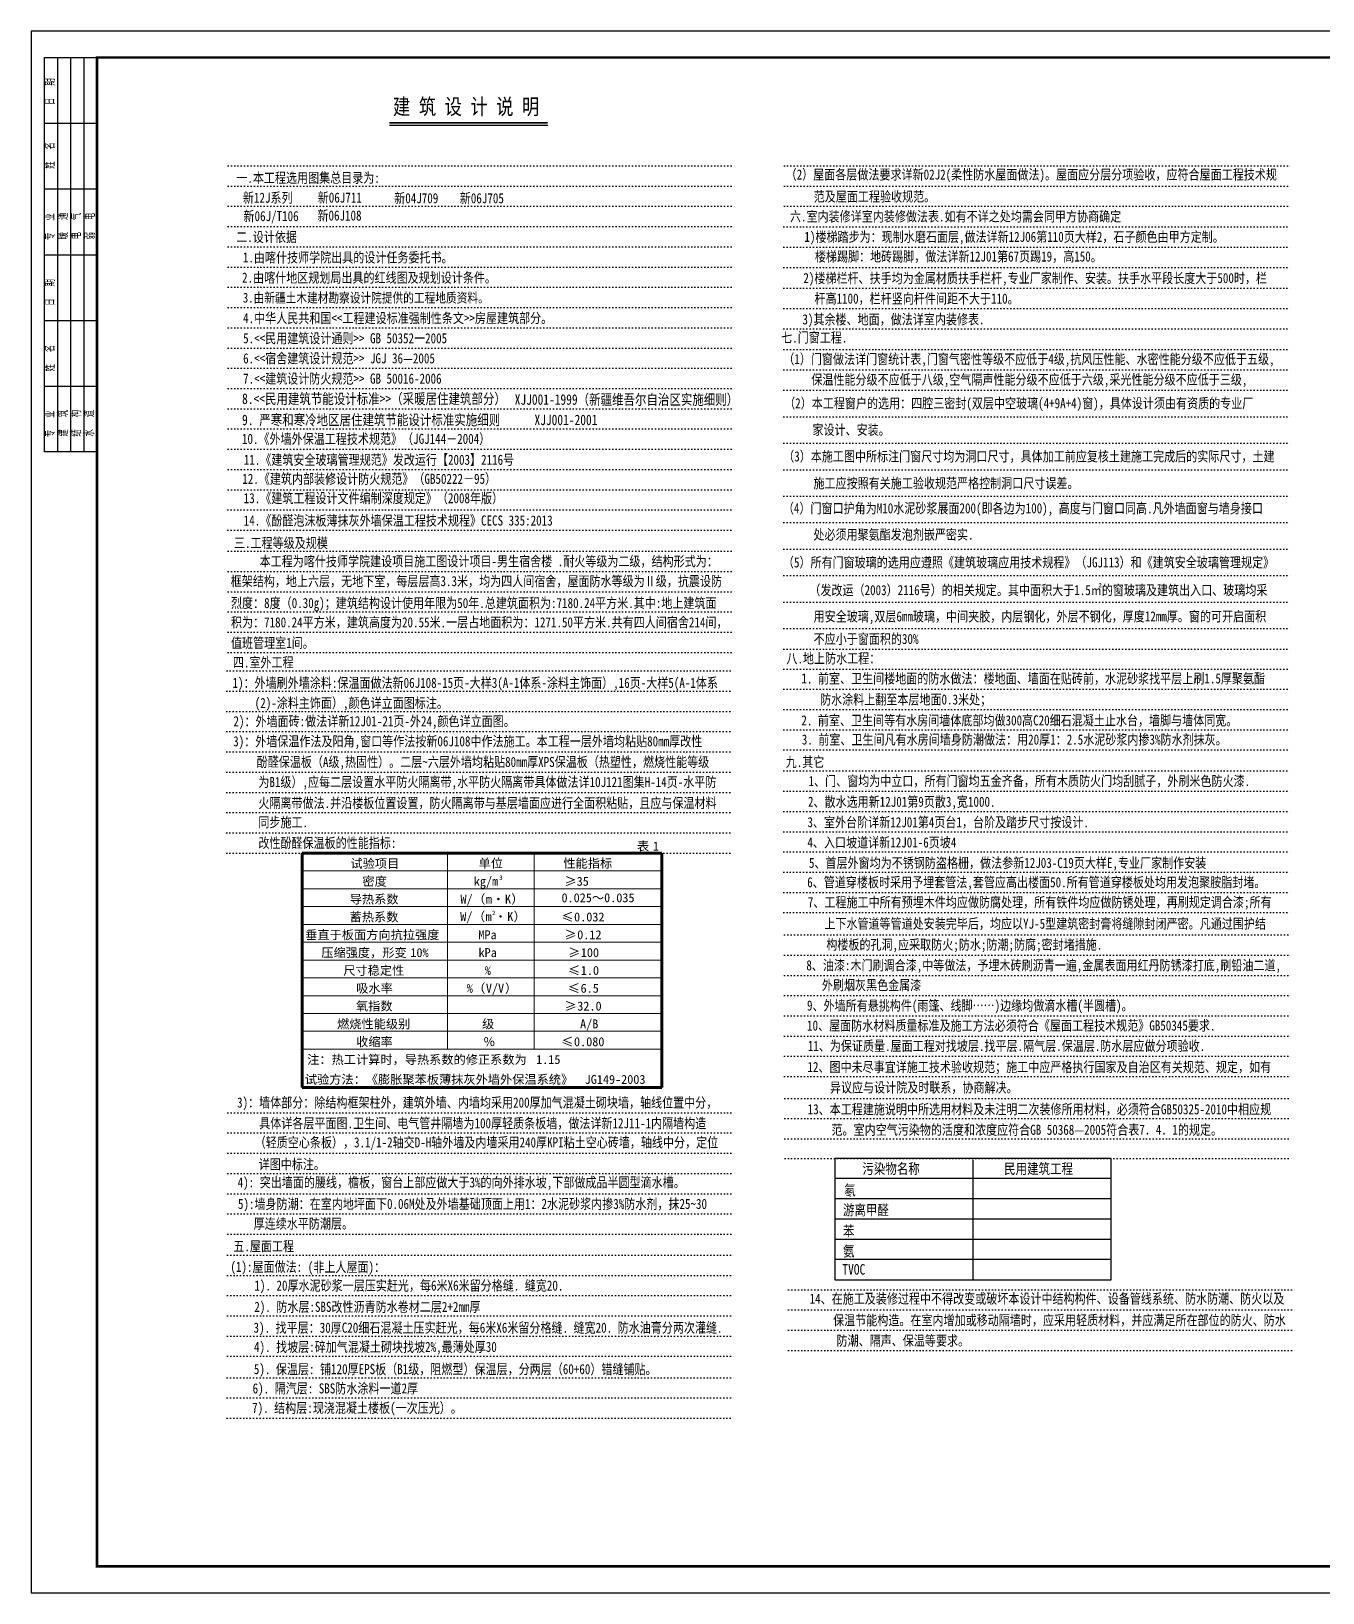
# Model space of a CAD drawing. Extents: x 174641 to 414490, y 73126 to 493158.
# Drawn here: x 174641 to 223783, y 322436 to 381836 of the extents above; entities that cross this region are included whole.
import ezdxf

# ---------------------------------------------------------------- set-up
doc = ezdxf.new("R2010")
doc.units = 0
doc.header["$LTSCALE"] = 1000
doc.header["$MEASUREMENT"] = 0
doc.linetypes.add('DOT2', pattern=[0.125, 0, -0.125])
for name, color, linetype in [('1', 7, 'Continuous'), ('PUB_TEXT', 7, 'Continuous'), ('PUB_TITLE', 7, 'Continuous'), ('TWT_TITLE', 7, 'Continuous'), ('看线', 3, 'Continuous')]:
    doc.layers.add(name, color=color, linetype=linetype)
doc.layers.add('粗线', color=5, linetype='Continuous', lineweight=70)
doc.layers.add('细线', color=2, linetype='Continuous', lineweight=13)
doc.styles.get("Standard").update_dxf_attribs({"font": 'gbenor.shx', "bigfont": 'gbcbig.shx'})
doc.styles.add('STYLE3', font='', dxfattribs={"width": 0.7})
doc.styles.add('WMF-宋体0', font='')
doc.styles.add('仿宋', font='')
doc.styles.get('STYLE3').set_extended_font_data('SimSun')
doc.styles.get('WMF-宋体0').set_extended_font_data('SimSun')
doc.styles.get('仿宋').set_extended_font_data('SimSun')

# ---------------------------------------------------------------- blocks, each defined once
blk = doc.blocks.new('$titleblk$00000094')
for p, q in [((-150, 20), (0, 20)), ((-150, 0), (-150, 20)), ((-125, 20), (-125, 0)), ((-100, 20), (-100, 0)), ((-75, 20), (-75, 0)), ((-50, 20), (-50, 0)), ((-25, 20), (-25, 0)), ((0, 20), (0, 0)), ((0, 15), (-150, 15)), ((0, 10), (-150, 10)), ((0, 5), (-150, 5))]:
    blk.add_line(p, q)
at = {"width": 0.8}
for s, p in [(' 专   业', (-145.93, 16)), (' 姓   名', (-120.93, 16)), (' 日   期', (-95.93, 16)), (' 专   业', (-70.93, 16)), (' 姓   名', (-43.85, 16)), (' 日   期', (-19.57, 16)), ('建   筑', (-144.19, 11)), ('暖   通', (-69.19, 11)), ('结   构', (-144.19, 6)), ('电   气', (-69.19, 6)), ('水   道', (-144.19, 1)), ('弱   电', (-69.19, 0.73))]:
    blk.add_text(s, height=3.5, rotation=0, dxfattribs=at).set_placement(p)

msp = doc.modelspace()

# ---------------------------------------------------------------- linework, layer by layer
at = {"layer": '1', "color": 4, "linetype": 'DOT2'}
for p, q in [((182131.8, 376716), (201497.1, 376716)), ((203296.9, 376716.8), (222662.2, 376716.8)), ((203296.9, 376716.8), (222662.2, 376716.8)), ((182131.8, 375946), (201497.1, 375946)), ((203296.9, 375946.8), (222662.2, 375946.8)), ((203296.9, 375946.8), (222662.2, 375946.8)), ((182131.8, 375176), (201497.1, 375176)), ((203296.9, 375176.8), (222662.2, 375176.8)), ((182131.8, 374406), (201497.1, 374406)), ((203280.2, 374399.3), (222614.4, 374399.3)), ((182131.8, 373636), (201497.1, 373636)), ((203280.2, 373621.8), (222614.4, 373621.8)), ((182131.8, 372866), (201497.1, 372866)), ((203280.2, 372844.3), (222614.4, 372844.3)), ((182131.8, 372096), (201497.1, 372096)), ((203280.2, 372066.8), (222614.4, 372066.8)), ((182131.8, 371326), (201497.1, 371326)), ((203280.2, 371289.3), (222614.4, 371289.3)), ((182131.8, 370556), (201497.1, 370556)), ((203280.2, 370511.8), (222614.4, 370511.8)), ((182131.8, 369786), (201497.1, 369786)), ((203280.2, 369734.3), (222614.4, 369734.3)), ((182131.8, 369016), (201497.1, 369016)), ((203280.2, 368956.8), (222614.4, 368956.8)), ((182131.8, 368246), (201497.1, 368246)), ((203280.2, 368179.4), (222614.4, 368179.4)), ((203280.2, 368179.4), (222614.4, 368179.4)), ((182131.8, 367476), (201497.1, 367476)), ((203280.2, 367172.3), (222614.4, 367172.3)), ((182131.8, 366706), (201497.1, 366706)), ((182131.8, 365936), (201497.1, 365936)), ((203280.2, 366165.2), (222614.4, 366165.2)), ((182131.8, 365166), (201497.1, 365166)), ((203280.2, 365158.2), (222614.4, 365158.2)), ((203280.2, 365158.2), (222614.4, 365158.2)), ((182131.8, 364396), (201497.1, 364396)), ((203280.2, 364151.1), (222614.4, 364151.1)), ((203280.2, 364151.1), (222614.4, 364151.1)), ((182122, 363626), (201487.3, 363626)), ((203280.2, 363144.1), (222614.4, 363144.1)), ((182122, 362856), (201487.3, 362856)), ((182122, 362856), (201487.3, 362856)), ((182132.2, 362054.5), (201497.5, 362054.5)), ((203280.2, 362137), (222614.4, 362137)), ((203280.2, 362137), (222614.4, 362137)), ((182132.2, 361284.5), (201497.5, 361284.5)), ((203280.2, 361130), (222614.4, 361130)), ((182132.2, 360514.5), (201497.5, 360514.5)), ((203280.2, 360122.9), (222614.4, 360122.9)), ((182132.2, 359744.5), (201497.5, 359744.5)), ((182128.8, 358974.5), (201494.1, 358974.5)), ((182128.8, 358974.5), (201494.1, 358974.5)), ((203280.2, 359115.9), (222614.4, 359115.9)), ((203280.2, 359115.9), (222614.4, 359115.9)), ((203280.2, 359115.9), (222614.4, 359115.9)), ((182128.8, 358204.5), (201494.1, 358204.5)), ((182128.8, 358204.5), (201494.1, 358204.5)), ((203280.2, 358326.5), (222614.4, 358326.5)), ((203280.2, 358326.5), (222614.4, 358326.5)), ((203280.2, 358326.5), (222614.4, 358326.5)), ((182090.5, 357511.8), (201455.8, 357511.8)), ((182090.5, 357511.8), (201455.8, 357511.8)), ((203281.5, 357575.9), (222646.8, 357575.9)), ((182077.8, 356733.8), (201443.1, 356733.8)), ((203281.5, 356805.9), (222646.8, 356805.9)), ((203281.5, 356805.9), (222646.8, 356805.9)), ((182077.8, 355963.8), (201443.1, 355963.8)), ((203281.5, 356035.9), (222646.8, 356035.9)), ((203281.5, 355265.9), (222646.8, 355265.9)), ((182077.8, 355193.8), (201443.1, 355193.8)), ((182077.8, 354423.8), (201443.1, 354423.8)), ((203281.5, 354495.9), (222646.8, 354495.9)), ((203281.5, 354495.9), (222646.8, 354495.9)), ((203281.5, 354495.9), (222646.8, 354495.9)), ((203281.5, 354495.9), (222646.8, 354495.9)), ((203281.5, 354495.9), (222646.8, 354495.9)), ((203281.5, 354495.9), (222646.8, 354495.9)), ((203281.5, 354495.9), (222646.8, 354495.9)), ((203281.5, 354495.9), (222646.8, 354495.9)), ((203281.5, 354495.9), (222646.8, 354495.9)), ((203281.5, 354495.9), (222646.8, 354495.9)), ((203281.5, 354495.9), (222646.8, 354495.9)), ((203281.5, 354495.9), (222646.8, 354495.9)), ((203281.5, 354495.9), (222646.8, 354495.9)), ((203281.5, 354495.9), (222646.8, 354495.9)), ((182077.8, 353653.8), (201443.1, 353653.8)), ((203273.3, 353697.6), (222638.6, 353697.6)), ((182077.8, 352883.8), (201443.1, 352883.8)), ((203273.3, 352927.6), (222638.6, 352927.6)), ((203273.3, 352927.6), (222638.6, 352927.6)), ((203273.3, 352927.6), (222638.6, 352927.6)), ((182077.8, 352113.8), (201443.1, 352113.8)), ((203273.3, 352157.6), (222638.6, 352157.6)), ((182077.8, 351343.8), (201443.1, 351343.8)), ((203273.3, 351387.6), (222638.6, 351387.6)), ((203273.3, 351387.6), (222638.6, 351387.6)), ((182077.8, 350573.8), (201443.1, 350573.8)), ((203273.3, 350617.6), (222638.6, 350617.6)), ((203273.3, 350617.6), (222638.6, 350617.6)), ((203273.3, 350617.6), (222638.6, 350617.6)), ((203273.3, 350617.6), (222638.6, 350617.6)), ((203273.3, 349847.6), (222638.6, 349847.6)), ((203273.3, 349847.6), (222638.6, 349847.6)), ((203273.3, 349847.6), (222638.6, 349847.6)), ((203273.3, 349847.6), (222638.6, 349847.6)), ((203273.3, 349847.6), (222638.6, 349847.6)), ((203273.3, 349847.6), (222638.6, 349847.6)), ((203273.3, 349077.6), (222638.6, 349077.6)), ((203273.3, 348307.6), (222638.6, 348307.6)), ((203308.2, 347462.9), (222673.5, 347462.9)), ((203308.2, 346692.9), (222673.5, 346692.9)), ((203308.2, 345922.9), (222673.5, 345922.9)), ((203308.2, 345152.9), (222673.5, 345152.9)), ((203308.2, 344382.9), (222673.5, 344382.9)), ((203308.2, 343612.9), (222673.5, 343612.9)), ((203308.2, 343612.9), (222673.5, 343612.9)), ((203308.2, 343612.9), (222673.5, 343612.9)), ((203308.2, 342842.9), (222673.5, 342842.9)), ((203308.2, 342842.9), (222673.5, 342842.9)), ((203308.2, 342072.9), (222673.5, 342072.9)), ((203319.6, 341243.7), (222685, 341243.7)), ((182123.6, 340696.4), (201488.9, 340696.4)), ((182123.6, 340696.4), (201488.9, 340696.4)), ((203319.6, 340473.7), (222685, 340473.7)), ((182123.6, 339926.4), (201488.9, 339926.4)), ((203319.6, 339703.7), (222685, 339703.7)), ((182123.6, 339156.4), (201488.9, 339156.4)), ((182123.6, 339156.4), (201488.9, 339156.4)), ((203323, 338960), (222688.4, 338960)), ((203323, 338960), (222688.4, 338960)), ((182123.6, 338386.4), (201488.9, 338386.4)), ((182123.6, 338386.4), (201488.9, 338386.4)), ((182123.6, 337616.4), (201488.9, 337616.4)), ((182123.6, 336846.4), (201488.9, 336846.4)), ((182120.6, 336076.4), (201486, 336076.4)), ((182122.1, 336076.4), (201487.4, 336076.4)), ((182107.7, 335280.6), (201473, 335280.6)), ((182107.7, 334510.6), (201473, 334510.6)), ((182107.7, 334510.6), (201473, 334510.6)), ((203455.2, 333965.3), (222820.5, 333965.3)), ((182107.7, 333740.6), (201473, 333740.6)), ((182107.7, 333740.6), (201473, 333740.6)), ((182107.7, 332970.6), (201473, 332970.6)), ((203455.2, 333195.3), (222820.5, 333195.3)), ((182107.7, 332200.6), (201473, 332200.6)), ((203455.2, 332425.3), (222820.5, 332425.3)), ((203455.2, 331655.3), (222820.5, 331655.3)), ((182107.7, 331430.6), (201473, 331430.6)), ((182101.7, 330617.7), (201467, 330617.7)), ((182101.7, 329847.7), (201467, 329847.7)), ((182098.8, 329077.7), (201464.1, 329077.7))]:
    msp.add_line(p, q, dxfattribs=at)
at = {"layer": 'PUB_TITLE'}
msp.add_line((188267, 378268.5), (194293.3, 378268.5), dxfattribs=at)
at = {"layer": 'PUB_TITLE', "const_width": 57.4}
msp.add_lwpolyline([(188268.4, 378348.8), (194294.7, 378348.8)], dxfattribs=at)
at = {"layer": 'TWT_TITLE'}
msp.add_lwpolyline([(174641.1, 322436.5), (279741.1, 322436.5), (279741.1, 381836.5), (174641.1, 381836.5)], close=True, dxfattribs=at)
at = {"layer": 'TWT_TITLE', "const_width": 100}
msp.add_lwpolyline([(177141.1, 323436.5), (278741.1, 323436.5), (278741.1, 380836.5), (177141.1, 380836.5)], close=True, dxfattribs=at)
at = {"layer": '看线', "color": 3}
for p, q in [((210474.2, 338904.7), (210474.2, 334340)), ((215734.8, 338190), (205213.7, 338190)), ((215734.8, 337420), (205213.7, 337420)), ((215734.8, 336651.3), (205213.7, 336651.3)), ((215734.8, 335880), (205213.7, 335880)), ((215734.8, 335110), (205213.7, 335110))]:
    msp.add_line(p, q, dxfattribs=at)
msp.add_lwpolyline([(205213.7, 334340), (215734.8, 334340), (215734.8, 338960), (205213.7, 338960)], close=True, dxfattribs=at)
at = {"layer": '粗线'}
for p, q in [((184949.7, 350573.8), (198629.1, 350573.8)), ((184949.7, 341651.1), (184949.7, 350573.8)), ((198629.1, 350573.8), (198629.1, 341651.1)), ((184949.7, 341651.1), (198629.1, 341651.1))]:
    msp.add_line(p, q, dxfattribs=at)
at = {"layer": '细线'}
for p, q in [((190474.7, 350573.8), (190474.7, 343115.6)), ((193774.3, 350573.8), (193774.3, 343115.6)), ((184949.7, 349895.8), (198629.1, 349895.8)), ((184949.7, 349217.8), (198629.1, 349217.8)), ((184949.7, 348539.8), (198629.1, 348539.8)), ((184949.7, 347861.8), (198629.1, 347861.8)), ((184949.7, 347183.7), (198629.1, 347183.7)), ((184949.7, 346505.7), (198629.1, 346505.7)), ((184949.7, 345827.7), (198629.1, 345827.7)), ((184949.7, 345149.7), (198629.1, 345149.7)), ((184949.7, 344471.7), (198629.1, 344471.7)), ((184949.7, 343793.7), (198629.1, 343793.7)), ((184949.7, 343115.6), (198629.1, 343115.6))]:
    msp.add_line(p, q, dxfattribs=at)

# ---------------------------------------------------------------- block references
at = {"layer": 'TWT_TITLE', "xscale": 100, "yscale": 100, "zscale": 100, "rotation": 90}
msp.add_blockref('$titleblk$00000094', (177141.1, 380836.5), dxfattribs=at)

# ---------------------------------------------------------------- texts
at = {"layer": 'PUB_TEXT'}
for s, height, style, p in [('表', 340.3, 'WMF-宋体0', (197690.2, 350666.8)), ('1', 340.3, 'WMF-宋体0', (198295.1, 350666.8)), ('试验项目', 340.25, 'WMF-宋体0', (186787.2, 350008.3)), ('单位', 340.25, 'WMF-宋体0', (191664.4, 350018.9)), ('性能指标', 340.25, 'WMF-宋体0', (194889.2, 350016.7)), ('密度', 340.25, 'WMF-宋体0', (187244.6, 349330.3)), ('kg/m', 340.25, 'WMF-宋体0', (191480.1, 349330.3)), ('3', 170.1, 'WMF-宋体0', (192447.9, 349554.3)), ('≥35', 340.25, 'WMF-宋体0', (194931, 349330.3)), ('导热系数', 340.25, 'WMF-宋体0', (186761.7, 348652.2)), ('W/', 340.25, 'WMF-宋体0', (190972.1, 348652.2)), ('（', 340.3, 'WMF-宋体0', (191456, 348652.2)), ('m', 340.3, 'WMF-宋体0', (191939.9, 348652.2)), ('·', 340.3, 'WMF-宋体0', (192181.9, 348652.2)), ('K', 340.3, 'WMF-宋体0', (192665.8, 348652.2)), ('）', 340.3, 'WMF-宋体0', (192907.7, 348652.2)), ('0.025～0.035', 340.253, 'WMF-宋体0', (194817.3, 348704.2)), ('蓄热系数', 340.25, 'WMF-宋体0', (186756.9, 347974.2)), ('W/', 340.25, 'WMF-宋体0', (190964.1, 347988.4)), ('（', 340.3, 'WMF-宋体0', (191448, 347988.4)), ('m', 340.3, 'WMF-宋体0', (191931.9, 347988.4)), ('2', 170.1, 'WMF-宋体0', (192173.9, 348212.4)), ('·', 340.3, 'WMF-宋体0', (192267.4, 347988.4)), ('K', 340.3, 'WMF-宋体0', (192751.4, 347988.4)), ('）', 340.3, 'WMF-宋体0', (192993.3, 347988.4)), ('≤', 340.3, 'WMF-宋体0', (194812.8, 347974.2)), ('0.032', 340.25, 'WMF-宋体0', (195296.7, 347974.2)), ('垂直于板面方向抗拉强度', 340.253, 'WMF-宋体0', (185066.1, 347296.2)), ('MPa', 340.25, 'WMF-宋体0', (191654.5, 347296.2)), ('≥', 340.3, 'WMF-宋体0', (194931, 347296.2)), ('0.12', 340.25, 'WMF-宋体0', (195414.9, 347296.2)), ('压缩强度，形变', 340.25, 'WMF-宋体0', (185679.5, 346618.2)), ('10%', 340.25, 'WMF-宋体0', (189066.9, 346618.2)), ('kPa', 340.25, 'WMF-宋体0', (191660.1, 346618.2)), ('≥', 340.3, 'WMF-宋体0', (195068, 346618.2)), ('100', 340.25, 'WMF-宋体0', (195551.9, 346618.2)), ('尺寸稳定性', 340.25, 'WMF-宋体0', (186515, 345940.2)), ('≤', 340.3, 'WMF-宋体0', (195068, 345940.2)), ('%', 340.3, 'WMF-宋体0', (191897.4, 345940.2)), ('1.0', 340.25, 'WMF-宋体0', (195551.9, 345940.2)), ('吸水率', 340.25, 'WMF-宋体0', (187006.5, 345262.1)), ('%', 340.3, 'WMF-宋体0', (191214, 345262.1)), ('（', 340.3, 'WMF-宋体0', (191456, 345262.1)), ('V/V', 340.25, 'WMF-宋体0', (191939.9, 345262.1)), ('）', 340.3, 'WMF-宋体0', (192665.8, 345262.1)), ('≤', 340.3, 'WMF-宋体0', (195058.5, 345262.1)), ('6.5', 340.25, 'WMF-宋体0', (195542.5, 345262.1)), ('氧指数', 340.25, 'WMF-宋体0', (186996.1, 344584.1)), ('≥', 340.3, 'WMF-宋体0', (194933.8, 344584.1)), ('32.0', 340.25, 'WMF-宋体0', (195417.7, 344584.1)), ('燃烧性能级别', 340.25, 'WMF-宋体0', (186278.7, 343906.1)), ('级', 340.3, 'WMF-宋体0', (191796.2, 343906.1)), ('A/B', 340.25, 'WMF-宋体0', (195524.5, 343906.1)), ('收缩率', 340.25, 'WMF-宋体0', (187004.6, 343228.1)), ('％', 340.3, 'WMF-宋体0', (191836.9, 343228.1)), ('≤', 340.3, 'WMF-宋体0', (194810, 343228.1)), ('0.080', 340.25, 'WMF-宋体0', (195293.9, 343228.1)), ('注：热工计算时，导热系数的修正系数为', 340.253, 'WMF-宋体0', (185141, 342550.1)), ('1.15', 340.25, 'WMF-宋体0', (193851.5, 342550.1)), ('试验方法：《膨胀聚苯板薄抹灰外墙外保温系统》', 340.253, '仿宋', (185052.2, 341794.8)), ('JG149-2003', 340.25, '仿宋', (195698.3, 341794.8))]:
    msp.add_text(s, height=height, dxfattribs=dict(at, style=style)).set_placement(p)
at = {"layer": '看线', "color": 3, "style": 'STYLE3', "width": 0.8}
for s, height, p in [('建 筑 设 计 说 明', 600, (188407.7, 378669.8)), ('（2）屋面各层做法要求详新02J2(柔性防水屋面做法)。屋面应分层分项验收，应符合屋面工程技术规', 385, (203345.1, 376194.2)), ('一.本工程选用图集总目录为:', 385, (182444.8, 376069.6)), ('新12J系列', 385, (182695.4, 375311.6)), ('新06J711', 385, (185542.6, 375315.3)), ('新04J709', 385, (188452.5, 375292.1)), ('新06J705', 385, (190947.9, 375292.1)), ('范及屋面工程验收规范。', 385, (204413.8, 375355.5)), ('新06J/T106', 385, (182718.6, 374611.5)), ('新06J108', 385, (185532.5, 374634.6)), ('六.室内装修详室内装修做法表.如有不详之处均需会同甲方协商确定', 385, (203510.7, 374599.4)), ('二.设计依据', 385, (182441.5, 373818.6)), ('1)楼梯踏步为：现制水磨石面层,做法详新12J06第110页大样2，石子颜色由甲方定制。', 385, (204059.7, 373823.8)), ('1.由喀什技师学院出具的设计任务委托书。', 385, (182693.6, 373040.1, -19505)), ('楼梯踢脚：地砖踢脚，做法详新12J01第67页踢19，高150。', 385, (204458, 373076.3)), ('2.由喀什地区规划局出具的红线图及规划设计条件。', 385, (182662.8, 372271.1, -19505)), ('2)楼梯栏杆、扶手均为金属材质扶手栏杆,专业厂家制作、安装。扶手水平段长度大于500时，栏', 385, (204019.9, 372254.6)), ('杆高1100，栏杆竖向杆件间距不大于110。', 385, (204442.5, 371475.3)), ('4.中华人民共和国<<工程建设标准强制性条文>>房屋建筑部分。', 385, (182703.6, 370733.5)), ('3)其余楼、地面，做法详室内装修表.', 385, (203983.8, 370684)), ('5.<<民用建筑设计通则>> GB 50352一2005', 385, (182703.6, 369964.7)), ('七.门窗工程.', 385, (203173.2, 369994.5)), ('6.<<宿舍建筑设计规范>> JGJ 36—2005', 385, (182703.6, 369202)), ('（1）门窗做法详门窗统计表,门窗气密性等级不应低于4级,抗风压性能、水密性能分级不应低于五级,', 385, (203256.7, 369174)), ('保温性能分级不应低于八级,空气隔声性能分级不应低于六级,采光性能分级不应低于三级,', 385, (204322.5, 368394.2)), ('8.<<民用建筑节能设计标准>>（采暖居住建筑部分）            ', 400, (182663.7, 367655.3)), ('XJJ001-1999（新疆维吾尔自治区实施细则）', 400, (193036, 367626.5)), ('（2）本工程窗户的选用：四腔三密封(双层中空玻璃(4+9A+4)窗)，具体设计须由有资质的专业厂', 385, (203289.7, 367493.7, -31331.5)), ('9. 严寒和寒冷地区居住建筑节能设计标准实施细则      XJJ001-2001       ', 400, (182663.7, 366853.2)), ('家设计、安装。', 385, (204366.6, 366483.6, -31331.5)), ('（3）本施工图中所标注门窗尺寸均为洞口尺寸，具体加工前应复核土建施工完成后的实际尺寸，土建', 385, (203252.9, 365472.7, -31331.5)), ('施工应按照有关施工验收规范严格控制洞口尺寸误差。', 385, (204404.7, 364453.5, -31331.5)), ('（4）门窗口护角为M10水泥砂浆展面200(即各边为100), 高度与门窗口同高.凡外墙面窗与墙身接口', 385, (203240.5, 363498.8, -31331.5)), ('处必须用聚氨酯发泡剂嵌严密实.', 385, (204403.8, 362498.6, -31331.5)), ('三.工程等级及规模', 385, (182355.8, 362179.3)), ('    本工程为喀什技师学院建设项目施工图设计项目-男生宿舍楼 .耐火等级为二级，结构形式为：', 385, (182493.3, 361482.1)), ('（5）所有门窗玻璃的选用应遵照《建筑玻璃应用技术规程》（JGJ113）和《建筑安全玻璃管理规定》', 385, (203240.5, 361439.9, -31331.5)), ('框架结构，地上六层，无地下室，每层层高3.3米，均为四人间宿舍，屋面防水等级为Ⅱ级，抗震设防', 385, (182231.5, 360726.2)), ('（发改运（2003）2116号）的相关规定。其中面积大于1.5㎡的窗玻璃及建筑出入口、玻璃均采', 385, (204248.3, 360385.2, -31331.5)), ('烈度：8度（0.30g)；建筑结构设计使用年限为50年.总建筑面积为:7180.24平方米.其中:地上建筑面', 385, (182241.8, 359894.5)), ('积为：7180.24平方米，建筑高度为20.55米.一层占地面积为：1271.50平方米.共有四人间宿舍214间，', 385, (182241.8, 359160)), ('用安全玻璃,双层6mm玻璃，中间夹胶，内层钢化，外层不钢化，厚度12mm厚。窗的可开启面积', 385, (204410.3, 359384.7, -31331.5)), ('值班管理室1间。', 385, (182241.8, 358378.8)), ('不应小于窗面积的30%%%', 385, (204410.3, 358526.9, -31331.5)), ('八.地上防水工程：', 385, (203374.5, 357788.2)), ('四.室外工程', 385, (182314.1, 357636.4)), ('1)：外墙刷外墙涂料:保温面做法新06J108-15页-大样3(A-1体系-涂料主饰面）,16页-大样5(A-1体系', 385, (182299.8, 356858.1)), ('1. 前室、卫生间楼地面的防水做法：楼地面、墙面在贴砖前，水泥砂浆找平层上刷1.5厚聚氨酯', 385, (203945.7, 357025.3)), ('(2)-涂料主饰面）,颜色详立面图标注。', 385, (183145.7, 356092.2)), ('防水涂料上翻至本层地面0.3米处；', 385, (204655, 356225.5)), ('2)：外墙面砖:做法详新12J01-21页-外24,颜色详立面图。', 385, (182335.2, 355397.1)), ('2. 前室、卫生间等有水房间墙体底部均做300高C20细石混凝土止水台，墙脚与墙体同宽。', 385, (203943, 355429.4)), ('3)：外墙保温作法及阳角,窗口等作法按新06J108中作法施工。本工程一层外墙均粘贴80mm厚改性', 385, (182325.1, 354633.1)), ('3. 前室、卫生间凡有水房间墙身防潮做法：用20厚1：2.5水泥砂浆内掺3%%%防水剂抹灰。', 385, (203960.5, 354700.4)), ('酚醛保温板（A级,热固性）。二层~六层外墙均粘贴80mm厚XPS保温板（热塑性，燃烧性能等级', 385, (183220, 353848.6)), ('九.其它', 385, (203347.8, 353847.3)), ('为B1级）,应每二层设置水平防火隔离带,水平防火隔离带具体做法详10J121图集H-14页-水平防', 385, (183284, 353085.9)), ('1、门、窗均为中立口，所有门窗均五金齐备，所有木质防火门均刮腻子，外刷米色防火漆.', 385, (204216.1, 353123.5)), ('火隔离带做法.并沿楼板位置设置，防火隔离带与基层墙面应进行全面积粘贴，且应与保温材料', 385, (183284, 352286.6)), ('2、散水选用新12J01第9页散3,宽1000.', 385, (204195.8, 352334)), ('同步施工.', 385, (183284, 351554.9)), ('3、室外台阶详新12J01第4页台1，台阶及踏步尺寸按设计.', 385, (204175.4, 351556.8)), ('改性酚醛保温板的性能指标:', 385, (183284, 350770.6)), ('4、入口坡道详新12J01-6页坡4', 385, (204174, 350787.7)), ('5、首层外窗均为不锈钢防盗格栅，做法参新12J03-C19页大样E,专业厂家制作安装', 385, (204231.7, 350009)), ('6、管道穿楼板时采用予埋套管法,套管应高出楼面50.所有管道穿楼板处均用发泡聚胺脂封堵。', 385, (204166.7, 349272.8)), ('7、工程施工中所有预埋木件均应做防腐处理，所有铁件均应做防锈处理，再刷规定调合漆;所有', 385, (204190.9, 348514.2)), ('上下水管道等管道处安装完毕后，均应以YJ-5型建筑密封膏将缝隙封闭严密。凡通过围护结', 385, (204818.5, 347697.4)), ('构楼板的孔洞,应采取防火;防水;防潮;防腐;密封堵措施.', 385, (204894.2, 346900.1)), ('8、油漆:木门刷调合漆,中等做法，予埋木砖刷沥青一遍,金属表面用红丹防锈漆打底,刷铅油二道,', 385, (204132.5, 346112.1)), ('外刷烟灰黑色金属漆', 385, (204724.9, 345360.2)), ('9、外墙所有悬挑构件(雨篷、线脚……)边缘均做滴水槽(半圆槽)。', 385, (204158.1, 344582.7)), ('10、屋面防水材料质量标准及施工方法必须符合《屋面工程技术规范》GB50345要求.', 385, (204160.5, 343821.9)), ('11、为保证质量.屋面工程对找坡层.找平层.隔气层.保温层.防水层应做分项验收.', 385, (204188.8, 343047.5)), ('12、图中未尽事宜详施工技术验收规范；施工中应严格执行国家及自治区有关规范、规定，如有', 385, (204175.2, 342244.3)), ('异议应与设计院及时联系，协商解决。', 385, (205031.9, 341467)), ('3)：墙体部分：除结构框架柱外，建筑外墙、内墙均采用200厚加气混凝土砌块墙，轴线位置中分，', 385, (182473.3, 340892.7)), ('13、本工程建施说明中所选用材料及未注明二次装修所用材料，必须符合GB50325-2010中相应规', 385, (204182.3, 340636.1)), ('范。室内空气污染物的活度和浓度应符合GB 50368—2005符合表7．4．1的规定。', 385, (205090.5, 339856.6)), ('污染物名称', 400, (206266.9, 338367)), ('民用建筑工程', 400, (211658.8, 338367)), ('4): 突出墙面的腰线，檐板，窗台上部应做大于3%%%的向外排水坡,下部做成品半圆型滴水槽。', 385, (182497.1, 337856.2)), (' 氡', 400, (205357.2, 337548.6)), ('5):墙身防潮：在室内地坪面下0.06M处及外墙基础顶面上用1：2水泥砂浆内掺3%%%防水剂，抹25~30', 385, (182507.9, 337036.9)), ('游离甲醛', 400, (205528.1, 336795.4)), ('厚连续水平防潮层。', 385, (183105.2, 336286.5)), ('苯', 400, (205528.1, 335993.8)), ('五.屋面工程', 385, (182331.3, 335429.2)), ('氨', 400, (205528.1, 335230.2)), ('(1):屋面做法:', 385, (182221.9, 334644.1)), ('(非上人屋面)：', 385, (185164.6, 334634.8)), ('TVOC', 400, (205505.1, 334539)), ('1). 20厚水泥砂浆一层压实赶光，每6米X6米留分格缝. 缝宽20.', 385, (183133.9, 333930.4)), ('14、在施工及装修过程中不得改变或破坏本设计中结构构件、设备管线系统、防水防潮、防火以及', 385, (204258.1, 333433.1)), ('2). 防水层:SBS改性沥青防水卷材二层2+2mm厚', 385, (183128.7, 333121.4)), ('3). 找平层：30厚C20细石混凝土压实赶光，每6米X6米留分格缝. 缝宽20. 防水油膏分两次灌缝.', 385, (183100, 332328.1)), ('保温节能构造。在室内增加或移动隔墙时，应采用轻质材料，并应满足所在部位的防火、防水', 385, (205153.1, 332613.6)), ('防潮、隔声、保温等要求。', 385, (205282.4, 331834.2)), ('4). 找坡层:碎加气混凝土砌块找坡2%%%,最薄处厚30', 385, (183118.5, 331597.7)), ('5). 保温层: 铺120厚EPS板（B1级，阻燃型）保温层，分两层（60+60）错缝铺贴。', 385, (183112.2, 330751.6)), ('6). 隔汽层: SBS防水涂料一道2厚', 385, (183064.8, 330019.4)), ('7). 结构层:现浇混凝土楼板(一次压光）。', 385, (183046.6, 329278.4))]:
    msp.add_text(s, height=height, dxfattribs=at).set_placement(p)
at = {"layer": '看线', "color": 1, "style": 'STYLE3', "width": 0.8}
msp.add_text('3.由新疆土木建材勘察设计院提供的工程地质资料。', height=372.732, dxfattribs=at).set_placement((182695.4, 371512.9))
at = {"layer": '看线', "style": 'STYLE3', "width": 0.8}
for s, p in [('7.<<建筑设计防火规范>> GB 50016-2006', (182703.6, 368430.5)), ('10.《外墙外保温工程技术规范》（JGJ144－2004）', (182660.7, 366139.1)), ('11.《建筑安全玻璃管理规范》发改运行【2003】2116号', (182728.5, 365343.3)), ('12.《建筑内部装修设计防火规范》（GB50222－95）', (182672.9, 364618.6)), ('13.《建筑工程设计文件编制深度规定》（2008年版）', (182726.4, 363883.2)), ('14.《酚醛泡沫板薄抹灰外墙保温工程技术规程》CECS 335:2013', (182726.4, 363032.8)), ('具体详各层平面图.卫生间、电气管井隔墙为100厚轻质条板墙，做法详新12J11-1内隔墙构造', (183316.4, 340105.9)), ('（轻质空心条板），3.1/1-2轴交D-H轴外墙及内墙采用240厚KPI粘土空心砖墙，轴线中分，定位', (183143.1, 339376.5)), ('详图中标注。', (183295.4, 338544))]:
    msp.add_text(s, height=385, dxfattribs=at).set_placement(p)

doc.saveas('drawing.dxf')
